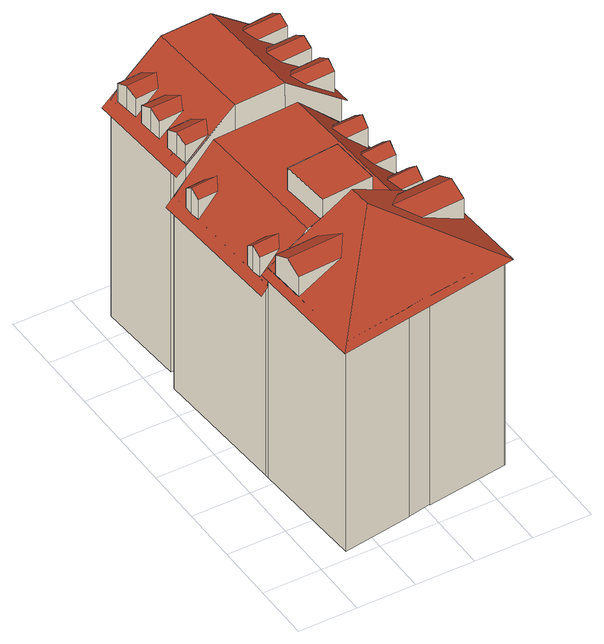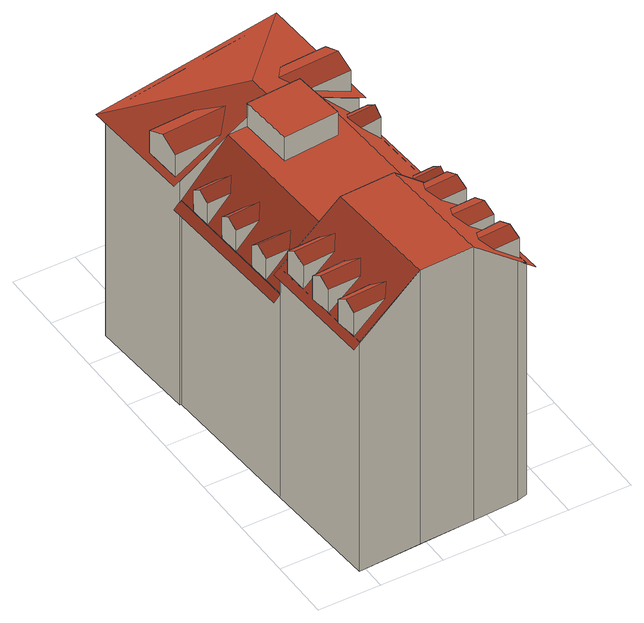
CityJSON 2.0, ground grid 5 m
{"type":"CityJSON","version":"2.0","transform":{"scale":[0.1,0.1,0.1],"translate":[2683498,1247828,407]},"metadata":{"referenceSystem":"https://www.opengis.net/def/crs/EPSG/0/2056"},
"CityObjects":{
"building1":{"type":"Building","attributes":{"class":"BB06","Herkunft":"EE_LB_2007","QualitaetStatus":1,"FileCreationDate":"2012-03-22","Region":8,"GebaeudeStatus":1},"children":["building1-1","building1-2","building1-3","building1-4","building1-5","building1-6","building1-7","building1-8","building1-9","building1-10","building1-11","building1-12"]},
"building1-1":{"type":"BuildingPart","attributes":{"Geomtype":2},"parents":["building1"],"geometry":[{"type":"MultiSurface","lod":"2.1","boundaries":[[[0,1,2]],[[1,3,4,2]],[[5,6,7]],[[5,7,4,3]],[[8,4,7,6]],[[8,0,2,4]]],"semantics":{"surfaces":[{"type":"WallSurface"},{"type":"RoofSurface"}],"values":[0,0,0,0,1,1]}}]},
"building1-2":{"type":"BuildingPart","attributes":{"Geomtype":1},"parents":["building1"],"geometry":[{"type":"MultiSurface","lod":"2","boundaries":[[[9,10,11,12]],[[13,14,15,16]],[[14,17,18,15]],[[17,19,20,18]],[[21,22,23]],[[24,25,26]],[[22,27,23]],[[28,27,29]],[[21,20,30]],[[19,31,32,30]],[[31,33,34,32]],[[33,35,36,34]],[[35,37,38,36]],[[37,39,40,38]],[[39,41,42,40]],[[41,43,44,42]],[[43,45,46,44]],[[47,48,24]],[[49,50,46]],[[51,52,53,54]],[[51,55,56,52]],[[57,58,59,60]],[[57,61,62,58]],[[63,64,65,66]],[[67,68,69,70]],[[69,68,71,72]],[[71,73,74,72]],[[75,23,76,77]],[[78,47,26,79,76,23,28,80]],[[26,81,82,79]],[[83,84,85,86],[87,88,55,51,54,89]],[[85,84,90]],[[91,86,85,90],[92,93,61,57,60,94]],[[9,45,43,41,39,37,35,33,31,17,14,13,95,96,97,98,99]],[[89,54,53]],[[55,88,56]],[[56,88,89,53,52]],[[62,93,94,59,58]],[[94,60,59]],[[61,93,62]],[[28,63,66,80]],[[86,48,64,63,29]],[[78,65,64,47]],[[80,66,65,78]],[[79,11,100,71,101]],[[10,99,102,100]],[[99,103,72,102]],[[103,104,69,72]],[[104,98,105,69]],[[98,97,106,105]],[[97,96,107,106]],[[96,95,108,107]],[[95,13,109,108]],[[76,110,68,109,16]],[[110,101,71,68]],[[25,50,26]],[[45,9,12,49]]],"semantics":{"surfaces":[{"type":"WallSurface"},{"type":"RoofSurface"},{"type":"GroundSurface"}],"values":[0,0,0,0,0,0,0,0,0,0,0,0,0,0,0,0,0,0,0,1,1,1,1,1,1,1,1,1,1,1,1,1,1,2,0,0,0,0,0,0,0,0,0,0,0,0,0,0,0,0,0,0,0,0,0,0,0]}}]},
"building1-3":{"type":"BuildingPart","attributes":{"Geomtype":2},"parents":["building1"],"geometry":[{"type":"MultiSurface","lod":"2.2","boundaries":[[[111,112,113,114,115]],[[113,116,114]],[[117,112,111]],[[118,115,114,116]],[[118,117,111,115]]],"semantics":{"surfaces":[{"type":"WallSurface"},{"type":"RoofSurface"}],"values":[0,0,0,1,1]}}]},
"building1-4":{"type":"BuildingPart","attributes":{"Geomtype":2},"parents":["building1"],"geometry":[{"type":"MultiSurface","lod":"2.1","boundaries":[[[119,120,121,122,123]],[[121,124,122]],[[125,120,119]],[[126,123,122,124]],[[126,125,119,123]]],"semantics":{"surfaces":[{"type":"WallSurface"},{"type":"RoofSurface"}],"values":[0,0,0,1,1]}}]},
"building1-5":{"type":"BuildingPart","attributes":{"Geomtype":2},"parents":["building1"],"geometry":[{"type":"MultiSurface","lod":"2.2","boundaries":[[[127,128,129,130,131]],[[129,132,130]],[[133,128,127]],[[134,131,130,132]],[[134,133,127,131]]],"semantics":{"surfaces":[{"type":"WallSurface"},{"type":"RoofSurface"}],"values":[0,0,0,1,1]}}]},
"building1-6":{"type":"BuildingPart","attributes":{"Geomtype":2},"parents":["building1"],"geometry":[{"type":"MultiSurface","lod":"2","boundaries":[[[135,136,137,138,139]],[[137,140,138]],[[141,136,135]],[[142,139,138,140]],[[142,141,135,139]]],"semantics":{"surfaces":[{"type":"WallSurface"},{"type":"RoofSurface"}],"values":[0,0,0,1,1]}}]},
"building1-7":{"type":"BuildingPart","attributes":{"Geomtype":2},"parents":["building1"],"geometry":[{"type":"MultiSurface","lod":"2","boundaries":[[[143,144,145]],[[144,146,147,145]],[[148,149,150]],[[148,150,147,146]],[[151,147,150,149]],[[151,143,145,147]]],"semantics":{"surfaces":[{"type":"WallSurface"},{"type":"RoofSurface"}],"values":[0,0,0,0,1,1]}}]},
"building1-8":{"type":"BuildingPart","attributes":{"Geomtype":2},"parents":["building1"],"geometry":[{"type":"MultiSurface","lod":"2","boundaries":[[[152,153,154]],[[153,155,156,154]],[[157,158,159]],[[157,159,156,155]],[[160,156,159,158]],[[160,152,154,156]]],"semantics":{"surfaces":[{"type":"WallSurface"},{"type":"RoofSurface"}],"values":[0,0,0,0,1,1]}}]},
"building1-9":{"type":"BuildingPart","attributes":{"Geomtype":2},"parents":["building1"],"geometry":[{"type":"MultiSurface","lod":"2","boundaries":[[[161,162,163,164,165]],[[163,166,164]],[[167,162,161]],[[168,165,164,166]],[[168,167,161,165]]],"semantics":{"surfaces":[{"type":"WallSurface"},{"type":"RoofSurface"}],"values":[0,0,0,1,1]}}]},
"building1-10":{"type":"BuildingPart","attributes":{"Geomtype":2},"parents":["building1"],"geometry":[{"type":"MultiSurface","lod":"2","boundaries":[[[169,170,171,172,173]],[[171,174,172]],[[175,170,169]],[[176,173,172,174]],[[176,175,169,173]]],"semantics":{"surfaces":[{"type":"WallSurface"},{"type":"RoofSurface"}],"values":[0,0,0,1,1]}}]},
"building1-11":{"type":"BuildingPart","attributes":{"Geomtype":2},"parents":["building1"],"geometry":[{"type":"MultiSurface","lod":"2","boundaries":[[[177,178,179]],[[178,180,181,179]],[[182,183,184]],[[182,184,181,180]],[[185,181,184,183]],[[185,177,179,181]]],"semantics":{"surfaces":[{"type":"WallSurface"},{"type":"RoofSurface"}],"values":[0,0,0,0,1,1]}}]},
"building1-12":{"type":"BuildingPart","attributes":{"Geomtype":2},"parents":["building1"],"geometry":[{"type":"MultiSurface","lod":"2","boundaries":[[[186,187,188]],[[187,189,190,188]],[[191,192,193]],[[191,193,190,189]],[[194,190,193,192]],[[194,186,188,190]]],"semantics":{"surfaces":[{"type":"WallSurface"},{"type":"RoofSurface"}],"values":[0,0,0,0,1,1]}}]}
},
"vertices":[
[36,137,204],[19,135,185],[19,135,204],[19,127,185],[19,127,210],[20,119,185],[37,120,204],[20,119,204],[42,129,210],
[168,118,0],[161,236,0],[161,236,184],[168,118,184],[24,229,0],[13,228,0],[13,228,185],[24,229,197],[20,111,0],[20,111,185],[20,108,0],[20,108,185],[51,110,218],[55,110,220],[55,110,223],[128,115,223],[129,115,222],[129,115,223],[60,111,223],[69,111,223],[69,111,227],[20,108,202],[26,8,0],[26,8,202],[85,17,0],[85,17,202],[84,17,0],[84,17,202],[105,21,0],[105,21,202],[105,20,0],[105,20,202],[174,30,0],[174,30,201],[175,30,0],[175,30,201],[169,118,0],[169,118,201],[113,114,223],[113,114,231],[169,118,183],[130,115,222],[71,87,228],[22,84,228],[23,69,221],[60,71,221],[58,101,221],[21,99,221],[118,94,229],[170,97,229],[169,112,221],[132,110,221],[134,79,221],[171,81,221],[69,111,244],[113,114,244],[110,158,244],[65,154,244],[15,228,203],[67,231,247],[61,325,247],[9,322,203],[111,233,247],[105,327,247],[166,236,203],[160,331,203],[14,107,178],[48,230,223],[6,228,178],[110,158,223],[122,234,223],[65,154,223],[174,118,178],[166,236,178],[14,107,199],[20,0,199],[96,93,241],[95,113,241],[22,84,202],[21,99,202],[23,69,202],[180,26,199],[174,118,199],[170,97,201],[171,81,201],[169,112,201],[23,245,0],[21,245,0],[16,321,0],[24,323,0],[155,330,0],[161,236,207],[111,233,223],[155,330,207],[105,327,0],[61,325,0],[24,323,216],[16,321,209],[21,245,209],[23,245,211],[24,229,211],[67,231,223],
[163,202,203],[163,202,184],[162,219,184],[162,219,203],[163,210,210],[142,218,203],[144,201,203],[136,209,210],
[157,305,228],[157,305,207],[155,323,207],[155,323,228],[156,314,234],[129,321,228],[130,303,228],[123,312,234],
[160,244,228],[160,244,207],[159,263,207],[159,263,228],[160,253,234],[133,261,228],[134,243,228],[126,251,234],
[167,132,203],[167,132,184],[166,149,184],[166,149,203],[167,141,210],[147,148,203],[148,131,203],[141,139,210],
[39,316,228],[18,315,210],[18,315,228],[19,304,210],[19,304,233],[20,293,210],[41,295,228],[20,293,228],[46,306,233],
[41,286,228],[20,285,211],[20,285,228],[21,274,211],[21,274,233],[22,263,211],[43,264,228],[22,263,228],[48,275,233],
[165,166,203],[165,166,184],[164,183,184],[164,183,203],[165,175,210],[145,182,203],[146,165,203],[139,173,210],
[159,275,228],[159,275,207],[157,293,207],[157,293,228],[158,284,234],[131,292,228],[132,273,228],[125,282,234],
[43,253,228],[22,252,211],[22,252,228],[23,241,211],[23,241,233],[24,230,211],[45,232,228],[24,230,228],[50,243,233],
[31,214,204],[14,213,185],[14,213,204],[14,205,185],[14,205,210],[15,197,185],[32,198,204],[15,197,204],[37,207,210]
]}
